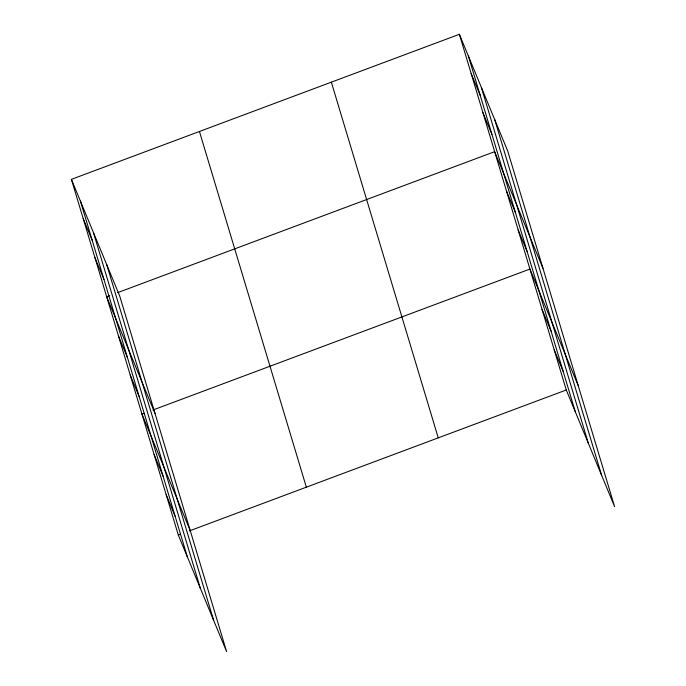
<?xml version="1.0" encoding="UTF-8"?>
<svg xmlns="http://www.w3.org/2000/svg" width="686" height="686" viewBox="0 0 686 686"><rect width="100%" height="100%" fill="white"/><g stroke="black" fill="none" stroke-linecap="round" stroke-linejoin="round"><path stroke-width="1.03" d="M71.404 179.355L119.724 296.009L226.629 651.7L178.309 535.046L71.404 179.355L459.371 34.3L507.691 150.954L614.596 506.645L566.276 389.991L459.371 34.3M109.683 295.615L106.682 296.738L155.002 413.384M117.683 292.622L494.649 151.675L542.969 268.329M143.957 413.366L141.959 414.112L190.279 530.767M152.961 409.996L529.935 269.058L578.247 385.712M178.309 535.046L180.307 534.3M189.31 530.938L566.276 389.991M471.136 73.428L480.166 95.225M482.893 112.555L491.922 134.353M506.414 190.802L515.443 212.609M518.17 229.93L527.2 251.736M542.043 309.369L551.081 331.175M554.159 349.68L563.197 371.486M83.16 218.482L92.19 240.289M94.925 257.61L103.955 279.408M118.438 335.857L127.476 357.663M130.203 374.985L139.232 396.791M154.076 454.424L163.105 476.23M166.192 494.735L175.222 516.541M494.726 119.647L601.631 475.347M481.366 87.405L588.271 443.096M468.401 56.106L575.314 411.797M331.347 82.166L438.251 437.865M199.437 131.489L306.342 487.18M106.759 264.71L213.663 620.401M93.399 232.46L200.303 588.151M80.433 201.161L187.338 556.852"/></g></svg>
